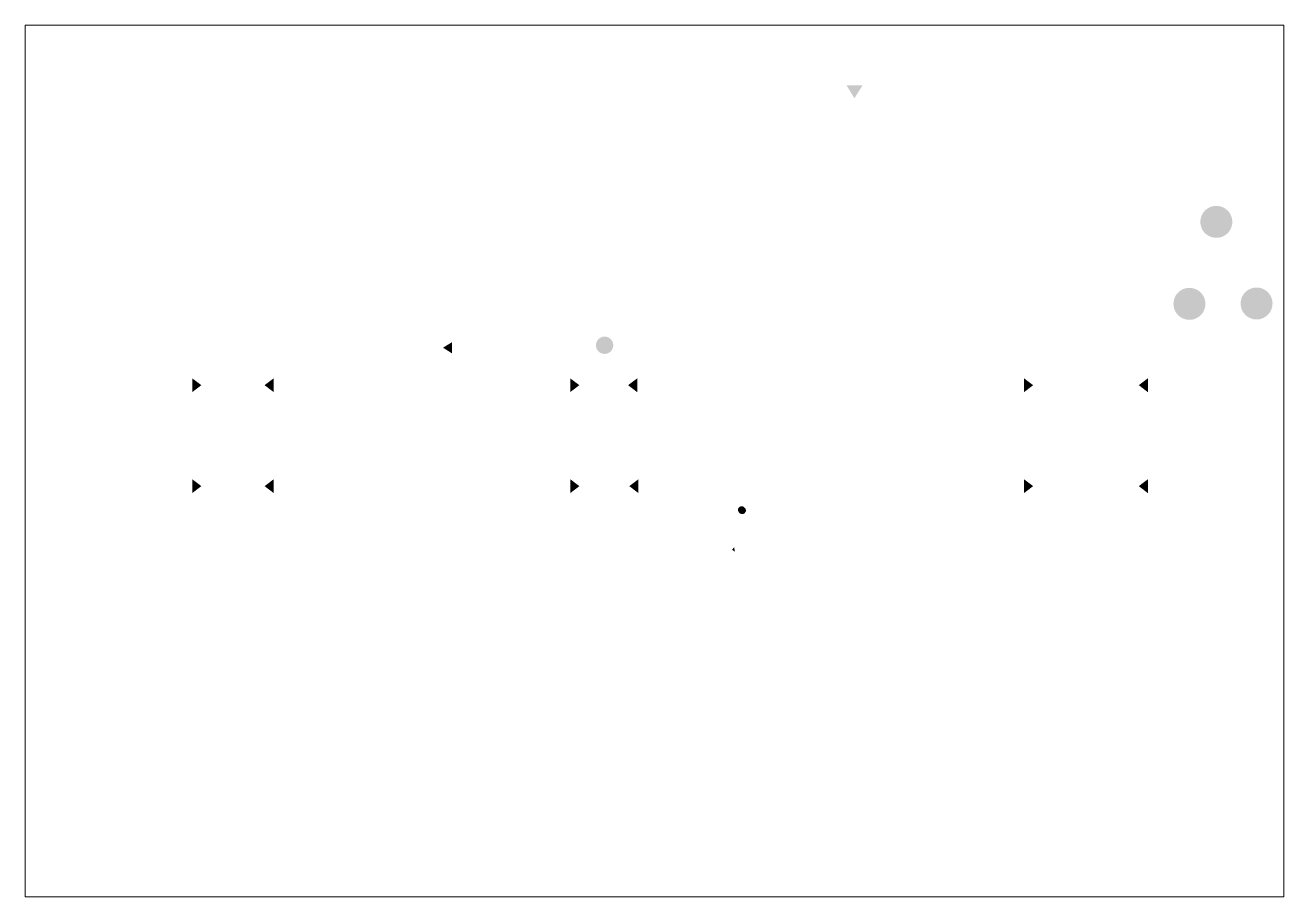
# Paper-space layout '布局1' of a CAD drawing. Header units: millimetres. Extents: x 1.11 to 10.01, y 0.77 to 6.93.
# The model-space entities are those that its viewports show. They can reach past a viewport. Long polylines and large blocks are cut down to what shows.
import ezdxf

# ---------------------------------------------------------------- set-up
doc = ezdxf.new("R2010")
doc.units = ezdxf.units.MM
doc.header["$MEASUREMENT"] = 0
doc.linetypes.add('ACAD_ISO02W100', pattern=[15, 12, -3])
doc.layers.add('图层2', color=7, linetype='Continuous', lineweight=20)

msp = doc.modelspace()

# ---------------------------------------------------------------- hatches: boundary and pattern name
at = {"linetype": 'ACAD_ISO02W100'}
for color, points in [(1, [(1122.6, 748.5), (1113.2, 733.7), (1104.1, 748.5)]), (256, [(646.1, 437.8), (635.9, 444.3), (646.1, 450.6)])]:
    msp.add_hatch(color=color, dxfattribs=at).paths.add_polyline_path(points)
for points in [[(1550.5, 596.9, 1), (1515.8, 583.7, 1)], [(1520.5, 495.2, 1), (1483.4, 495.1, 1)], [(1598.4, 495.6, 1), (1561.3, 495.5, 1)], [(833.4, 447.1, 1), (813.3, 447.1, 1)]]:
    msp.add_hatch(color=256).paths.add_polyline_path(points)
at = {"layer": '图层2'}
for points in [[(355.4, 400.8), (344.8, 392.7), (344.8, 400.8), (344.8, 408.8)], [(439.4, 400.8), (439.4, 392.7), (428.8, 400.8), (439.4, 408.8)], [(794, 400.8), (783.4, 392.7), (783.4, 400.8), (783.4, 408.8)], [(861.2, 400.8), (861.2, 392.7), (850.6, 400.8), (861.2, 408.8)], [(1320.6, 400.8), (1310, 392.7), (1310, 400.8), (1310, 408.8)], [(1453.7, 400.8), (1453.7, 392.7), (1443.2, 400.8), (1453.7, 408.8)], [(355.4, 283.7), (344.8, 275.6), (344.8, 283.7), (344.8, 291.7)], [(439.4, 283.7), (439.4, 275.6), (428.8, 283.7), (439.4, 291.7)], [(794.1, 283.7), (783.5, 275.6), (783.5, 283.7), (783.5, 291.7)], [(862.6, 283.7), (862.6, 275.6), (852, 283.7), (862.6, 291.7)], [(1320.6, 283.7), (1310, 275.6), (1310, 283.7), (1310, 291.7)], [(1453.7, 283.7), (1453.7, 275.6), (1443.2, 283.7), (1453.7, 291.7)]]:
    msp.add_hatch(color=7, dxfattribs=at).paths.add_polyline_path(points)
h = msp.add_hatch(dxfattribs=at)
h.set_pattern_fill('ANSI31', style=0)
edge = h.paths.add_edge_path()
edge.add_arc((982.7, 255.8), 4.01, 0, 360)
h = msp.add_hatch(color=1, dxfattribs=at)
h.paths.add_polyline_path([(971.2, 209.8), (974.6, 207.7), (974.1, 210.3)])
h.paths.add_polyline_path([(974.1, 210.3), (973.7, 212.9), (971.2, 209.8)])

psp = doc.layouts.new('布局1')

# ---------------------------------------------------------------- viewports
at = {"layer": '图层2', "color": 7}
psp.add_viewport(center=(5.5638, 3.8521), size=(8.902, 6.163334), view_center_point=(881.2434, 312.8534), view_height=1011.171955, dxfattribs=at)

doc.saveas('drawing.dxf')
